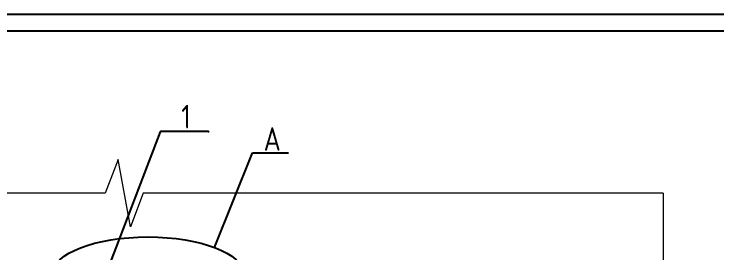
# Model space of a CAD drawing. Header units: millimetres. Extents: x 0 to 1611, y 0 to 420.
# Drawn here: x 172 to 380.1, y 349.2 to 420 of the extents above; entities that cross this region are included whole.
import ezdxf

# ---------------------------------------------------------------- set-up
doc = ezdxf.new("R2010")
doc.units = ezdxf.units.MM
doc.header["$LTSCALE"] = 32.67
doc.layers.get('0').update_dxf_attribs({"color": 6, "linetype": 'CONTINUOUS', "lineweight": 25})
doc.layers.add('9_ALL_NOTES', color=3, linetype='CONTINUOUS', lineweight=25)
doc.layers.add('размер', color=12, linetype='CONTINUOUS', lineweight=18)
doc.styles.get("Standard").update_dxf_attribs({"font": ''})
doc.styles.get('STANDARD').set_extended_font_data('GostAproe')
doc.dimstyles.get("Standard").update_dxf_attribs({"dimtxt": 4, "dimasz": 5, "dimexe": 2, "dimexo": 0, "dimtad": 1, "dimdec": 4, "dimdsep": 46, "dimtxsty": 'STANDARD', "dimblk": '_FILLED', "dimblk1": '_FILLED', "dimblk2": '_FILLED', "dimcen": 0.09, "dimadec": 4, "dimazin": 2, "dimtol": 1, "dimtp": 0.0001, "dimtm": 0.0001, "dimtfac": 1, "dimtdec": 4, "dimtofl": 0, "dimtmove": 0, "dimatfit": 3, "dimldrblk": '_FILLED', "dimfxl": 1, "dimtolj": 1, "dimarcsym": 0})

# ---------------------------------------------------------------- blocks, each defined once
blk = doc.blocks.new('_FILLED')
at = {"color": 0, "linetype": 'ByBlock'}
blk.add_solid([(0, 0), (-1, 0.2), (-1, -0.2)], dxfattribs=at)

msp = doc.modelspace()

# ---------------------------------------------------------------- linework, layer by layer
at = {"linetype": 'Continuous'}
for p, q in [((0, 420), (594, 420)), ((20.3, 415), (589.3, 415))]:
    msp.add_line(p, q, dxfattribs=at)
at = {"color": 2, "linetype": 'Continuous'}
msp.add_line((229.573, 385.143), (215.38, 385.143), dxfattribs=at)
for centre in [(215.38, 385.143), (229.573, 385.143)]:
    msp.add_circle(centre, 0.05, dxfattribs=at)
at = {"layer": '9_ALL_NOTES', "linetype": 'Continuous'}
for p, q in [((231.382, 350.781), (242.57, 378.843)), ((242.57, 378.843), (253.237, 378.843))]:
    msp.add_line(p, q, dxfattribs=at)
msp.add_ellipse((211.634, 342.949), major_axis=(28.237, 0), ratio=0.3880835, dxfattribs=at)
at = {"layer": 'размер', "linetype": 'ByBlock', "lineweight": 18, "ltscale": 0.5}
for p, q in [((202.773, 376.891), (199.019, 366.861)), ((206.465, 356.871), (202.773, 376.891)), ((199.019, 366.861), (45.026, 366.861)), ((210.204, 366.861), (206.465, 356.871)), ((364.212, 366.861), (210.204, 366.861)), ((364.212, 366.861), (364.212, 335.905))]:
    msp.add_line(p, q, dxfattribs=at)

# ---------------------------------------------------------------- texts
at = {"color": 2, "linetype": 'Continuous'}
msp.add_text('1', height=7, dxfattribs=at).set_placement((221.522, 386.087))
at = {"layer": '9_ALL_NOTES', "linetype": 'Continuous', "insert": (245.913, 386.468), "char_height": 7, "width": 3.99219, "attachment_point": 1, "line_spacing_factor": 0.9}
msp.add_mtext('А', dxfattribs=at)

# ---------------------------------------------------------------- leaders
at = {"linetype": 'Continuous'}
msp.add_leader([(199.66, 343.997), (215.38, 385.093)], dimstyle='STANDARD', override={"dimtad": 0, "dimldrblk": 'DOT'}, dxfattribs=at)

doc.saveas('drawing.dxf')
